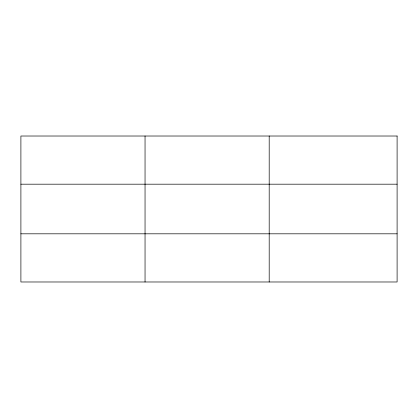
<?xml version="1.0" encoding="UTF-8"?>
<svg xmlns="http://www.w3.org/2000/svg" width="418" height="418" viewBox="0 0 418 418"><rect width="100%" height="100%" fill="white"/><g stroke="black" fill="none" stroke-linecap="round" stroke-linejoin="round"><path stroke-width="0.63" d="M145.046 136.017L145.046 281.983M269.192 136.017L269.192 281.983M20.9 184.186L397.1 184.186M20.9 233.814L397.1 233.814M397.1 136.017L20.9 136.017L20.9 281.983L397.1 281.983L397.1 136.017"/></g></svg>
